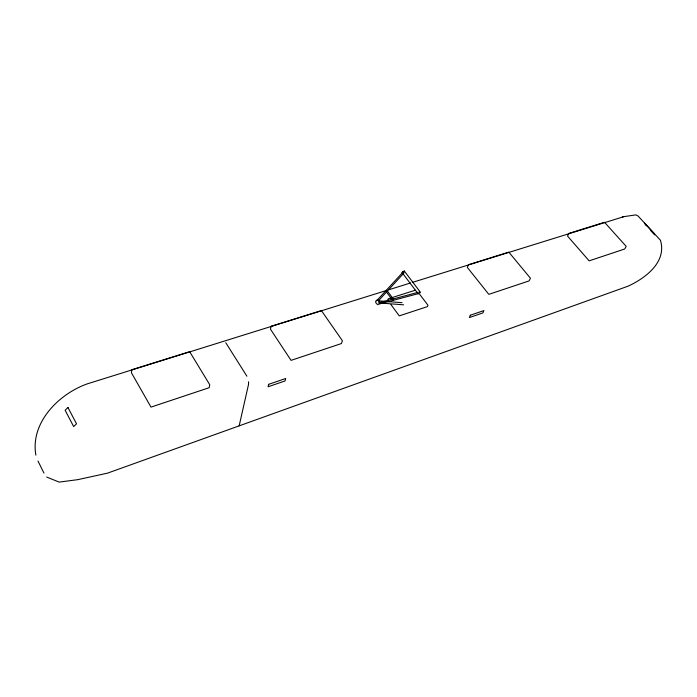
<?xml version="1.0" encoding="UTF-8"?>
<svg xmlns="http://www.w3.org/2000/svg" width="697" height="697" viewBox="0 0 697 697"><rect width="100%" height="100%" fill="white"/><g stroke="black" fill="none" stroke-linecap="round" stroke-linejoin="round"><path stroke-width="1.05" d="M248.602 381.756L248.515 384.474L239.158 425.867M418.235 293.925L402.125 272.666L402.552 272.152M376.572 300.851L403.546 271.542M378.288 300.947L403.79 273.207M402.125 272.666L404.304 271.028L420.439 292.27M402.718 271.987L404.304 271.028M393.003 300.093L392.481 300.085M415.325 290.213L388.246 298.795L387.715 300.207L389.004 301.94M386.861 290.361L87.177 383.89C58.6 394.075 30.128 422.783 35.878 455.15M388.935 289.717L410.672 282.93M412.746 282.285L623.928 216.636M378.358 302.899L418.496 292.226M378.698 304.18L418.836 293.507M622.334 216.872L635.76 214.894L638.034 215.983L660.416 240.212C667.134 262.072 645.326 278.26 628.049 286.179L107.425 473.176L77.785 479.658L59.149 482.106L46.716 477.062M403.598 271.508L404.399 272.039M380.832 303.073L403.624 304.824M378.149 300.799L402.03 302.69M654.265 233.678L644.472 223.075L646.293 225.802M650.475 230.341L654.666 234.872M419.559 294.151L427.967 305.234L427.383 306.619L399.276 315.872L390.93 304.554M393.57 299.353L387.053 290.571L386.434 290.701L386.016 291.363L391.827 299.213M378.035 304.763C372.172 301.705 378.793 296.608 380.074 303.282M225.784 342.741L246.912 376.223M43.955 473.106L37.995 461.066M419.542 291.973L419.864 293.132M131.803 369.741L131.411 372.721L150.988 407.118L209.161 387.706L209.788 384.805L189.662 351.689L131.803 369.741M268.667 384.326L268.066 386.783L285.064 380.937L285.7 378.488L268.667 384.326M271.211 326.248L270.445 329.15L291.058 360.366L341.417 343.551L342.393 340.728L321.413 310.592L271.211 326.248M470.353 315.218L469.377 317.562L482.916 312.909L483.927 310.574L470.353 315.218M468.55 264.686L467.347 267.439L488.815 294.352L529.084 280.908L530.434 278.216L508.81 252.122L468.55 264.686M568.9 233.382L567.515 236.048L589.139 260.861L624.712 248.995L626.211 246.381L604.508 222.273L568.9 233.382M67.94 407.466L65.135 410.254L73.673 426.599L76.513 423.811L67.94 407.466"/></g></svg>
